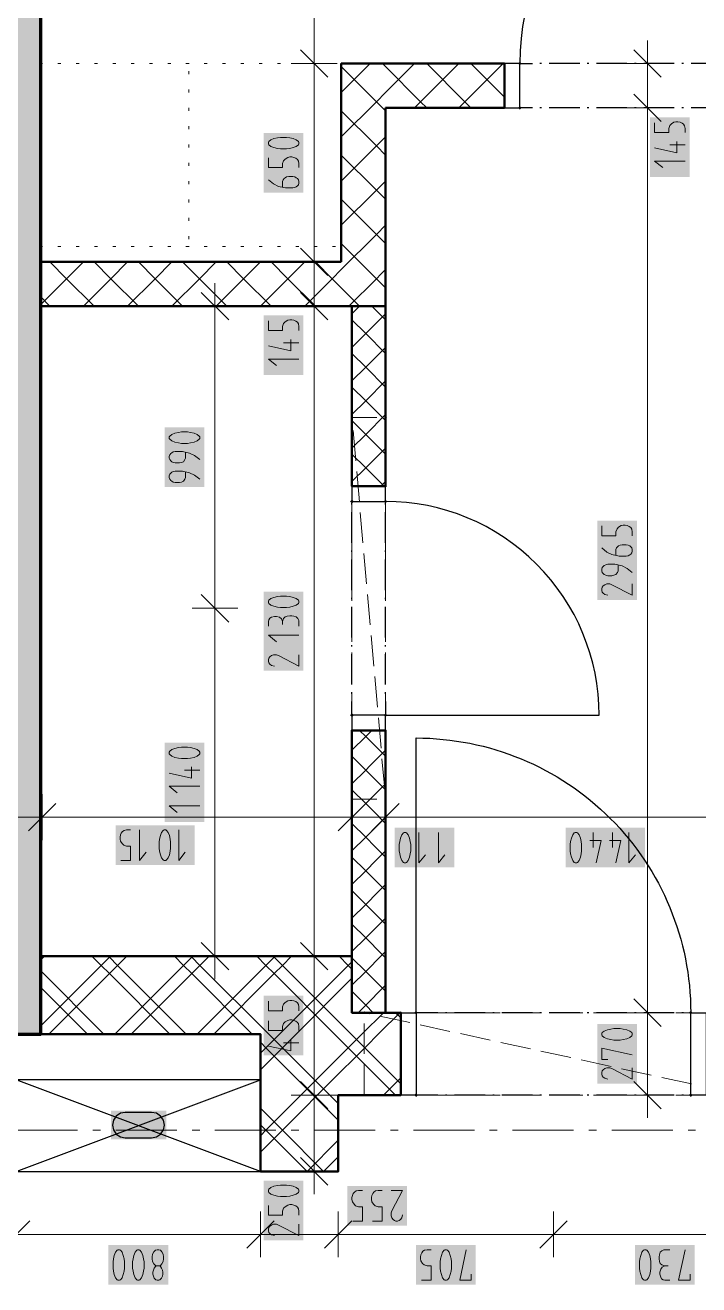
# Model space of a CAD drawing. Header units: millimetres. Extents: x 0 to 594, y 0 to 420.
# Drawn here: x 286.79 to 309.42, y 229.89 to 272.19 of the extents above; entities that cross this region are included whole.
import ezdxf

# ---------------------------------------------------------------- set-up
doc = ezdxf.new("R2010")
doc.units = ezdxf.units.MM
doc.header["$LTSCALE"] = 8
for name, color, linetype in [('PDF_Dvere', 7, 'Continuous'), ('PDF_Koty delkove', 7, 'Continuous'), ('PDF_Nabytek', 7, 'Continuous'), ('PDF_Osy hlavni', 7, 'Continuous'), ('PDF_Preklady', 7, 'Continuous'), ('PDF_Pricky zdene', 7, 'Continuous'), ('PDF_Rozvadece', 7, 'Continuous'), ('PDF_Steny akusticke', 7, 'Continuous'), ('PDF_Steny obvodove nosne', 7, 'Continuous')]:
    doc.layers.add(name, color=color, linetype=linetype)

msp = doc.modelspace()

# ---------------------------------------------------------------- linework, layer by layer
at = {"layer": 'PDF_Dvere', "lineweight": 25}
for points in [[(310.745, 270.907), (311.605, 270.907), (311.605, 279.107, 0.414213), (303.405, 270.907), (303.826, 270.907)], [(298.895, 249.482), (298.895, 249.023), (306.07, 249.023, 0.414214), (298.895, 256.198)], [(300.649, 239.03), (299.92, 239.03), (299.92, 248.255, -0.414214), (309.145, 239.03)]]:
    msp.add_lwpolyline(points, format="xyb", dxfattribs=at)
for points in [[(302.893, 269.421), (303.405, 269.421), (303.405, 270.907), (302.893, 270.907)], [(297.768, 256.711), (297.768, 256.198), (298.895, 256.198), (298.895, 256.711)], [(297.768, 249.023), (297.768, 248.511), (298.895, 248.511), (298.895, 249.023)], [(299.92, 236.262), (299.408, 236.262), (299.408, 239.03), (299.92, 239.03)], [(309.658, 236.262), (309.145, 236.262), (309.145, 239.03), (309.658, 239.03)]]:
    msp.add_lwpolyline(points, close=True, dxfattribs=at)
for points in [[(304.134, 270.907), (304.082, 270.907)], [(305.415, 270.907), (304.39, 270.907)], [(305.722, 270.907), (305.671, 270.907)], [(307.004, 270.907), (305.979, 270.907)], [(307.311, 270.907), (307.26, 270.907)], [(308.592, 270.907), (307.567, 270.907)], [(308.9, 270.907), (308.849, 270.907)], [(310.181, 270.907), (309.156, 270.907)], [(303.826, 269.421), (303.405, 269.421)], [(304.134, 269.421), (304.082, 269.421)], [(305.415, 269.421), (304.39, 269.421)], [(305.722, 269.421), (305.671, 269.421)], [(307.004, 269.421), (305.979, 269.421)], [(307.311, 269.421), (307.26, 269.421)], [(308.592, 269.421), (307.567, 269.421)], [(308.9, 269.421), (308.849, 269.421)], [(310.181, 269.421), (309.156, 269.421)], [(297.768, 256.093), (297.768, 256.145)], [(298.895, 256.093), (298.895, 256.145)], [(297.768, 254.812), (297.768, 255.837)], [(298.895, 254.812), (298.895, 255.837)], [(297.768, 254.505), (297.768, 254.556)], [(298.895, 254.505), (298.895, 254.556)], [(297.768, 253.223), (297.768, 254.248)], [(298.895, 253.223), (298.895, 254.248)], [(297.768, 252.916), (297.768, 252.967)], [(297.768, 251.635), (297.768, 252.66)], [(298.895, 252.916), (298.895, 252.967)], [(298.895, 251.635), (298.895, 252.66)], [(297.768, 251.327), (297.768, 251.378)], [(298.895, 251.327), (298.895, 251.378)], [(297.768, 250.046), (297.768, 251.071)], [(298.895, 250.046), (298.895, 251.071)], [(297.768, 249.738), (297.768, 249.79)], [(298.895, 249.738), (298.895, 249.79)], [(297.768, 249.023), (297.768, 249.482)], [(300.956, 239.03), (300.905, 239.03)], [(302.237, 239.03), (301.212, 239.03)], [(302.545, 239.03), (302.494, 239.03)], [(303.826, 239.03), (302.801, 239.03)], [(304.134, 239.03), (304.082, 239.03)], [(305.415, 239.03), (304.39, 239.03)], [(305.722, 239.03), (305.671, 239.03)], [(307.004, 239.03), (305.979, 239.03)], [(307.311, 239.03), (307.26, 239.03)], [(308.592, 239.03), (307.567, 239.03)], [(308.9, 239.03), (308.849, 239.03)], [(300.649, 236.262), (299.92, 236.262)], [(300.956, 236.262), (300.905, 236.262)], [(302.237, 236.262), (301.212, 236.262)], [(302.545, 236.262), (302.494, 236.262)], [(303.826, 236.262), (302.801, 236.262)], [(304.134, 236.262), (304.082, 236.262)], [(305.415, 236.262), (304.39, 236.262)], [(305.722, 236.262), (305.671, 236.262)], [(307.004, 236.262), (305.979, 236.262)], [(307.311, 236.262), (307.26, 236.262)], [(308.592, 236.262), (307.567, 236.262)], [(308.9, 236.262), (308.849, 236.262)]]:
    msp.add_lwpolyline(points, dxfattribs=at)
at = {"layer": 'PDF_Dvere', "lineweight": 25, "transparency": 33554559}
for points in [[(303.469, 270.907), (303.405, 270.843), (303.405, 270.971), (303.341, 270.907)], [(303.469, 269.421), (303.405, 269.357), (303.405, 269.485), (303.341, 269.421)], [(297.768, 256.134), (297.704, 256.198), (297.832, 256.198), (297.768, 256.262)], [(298.895, 256.134), (298.831, 256.198), (298.959, 256.198), (298.895, 256.262)], [(297.768, 248.959), (297.704, 249.023), (297.832, 249.023), (297.768, 249.087)], [(298.895, 248.959), (298.831, 249.023), (298.959, 249.023), (298.895, 249.087)], [(299.984, 239.03), (299.92, 238.966), (299.92, 239.094), (299.856, 239.03)], [(309.209, 239.03), (309.145, 238.966), (309.145, 239.094), (309.081, 239.03)], [(299.984, 236.262), (299.92, 236.198), (299.92, 236.326), (299.856, 236.262)], [(309.209, 236.262), (309.145, 236.198), (309.145, 236.326), (309.081, 236.262)]]:
    msp.add_solid(points, dxfattribs=at)
at = {"layer": 'PDF_Koty delkove', "lineweight": 18}
for points in [[(296.497, 233.7), (296.497, 236.262), (296.497, 240.926), (296.497, 262.758), (296.497, 264.244), (296.497, 270.907), (296.497, 320.055)], [(307.695, 270.907), (307.695, 271.676)], [(296.959, 270.446), (296.036, 271.368)], [(308.156, 270.446), (307.234, 271.368)], [(297.266, 270.907), (296.497, 270.907), (295.729, 270.907)], [(308.464, 270.907), (307.695, 270.907), (306.926, 270.907)], [(307.695, 236.262), (307.695, 239.03), (307.695, 244.203), (307.695, 269.421), (307.695, 270.907)], [(308.156, 268.959), (307.234, 269.882)], [(308.464, 269.421), (307.695, 269.421), (306.926, 269.421)], [(307.932, 268.92), (307.932, 268.592), (308.409, 268.592), (308.409, 268.729), (308.444, 268.824), (308.495, 268.879), (308.58, 268.933), (308.648, 268.947), (308.717, 268.947), (308.785, 268.933), (308.853, 268.906), (308.904, 268.865), (308.939, 268.811), (308.956, 268.729), (308.956, 268.592)], [(308.683, 268.29), (308.683, 267.907), (307.932, 268.072)], [(308.956, 268.181), (308.444, 268.181)], [(294.96, 267.74), (294.96, 267.412), (295.438, 267.412), (295.438, 267.549), (295.472, 267.644), (295.524, 267.699), (295.609, 267.754), (295.676, 267.768), (295.745, 267.768), (295.814, 267.754), (295.881, 267.727), (295.933, 267.685), (295.967, 267.631), (295.985, 267.549), (295.985, 267.412)], [(308.956, 267.633), (307.932, 267.633), (308.204, 267.415)], [(295.438, 266.755), (295.438, 266.946), (295.455, 267.001), (295.489, 267.042), (295.524, 267.069), (295.574, 267.097), (295.643, 267.111), (295.779, 267.111), (295.848, 267.097), (295.899, 267.069), (295.933, 267.042), (295.967, 267.001), (295.985, 266.946), (295.985, 266.892), (295.967, 266.837), (295.933, 266.796), (295.899, 266.769), (295.848, 266.741), (295.779, 266.727), (295.54, 266.727), (295.301, 266.782), (295.13, 266.864), (294.96, 267.001)], [(296.959, 263.783), (296.036, 264.706)], [(297.266, 264.244), (296.497, 264.244), (295.729, 264.244)], [(293.628, 262.297), (292.706, 263.219)], [(293.167, 262.758), (293.167, 263.527)], [(296.959, 262.297), (296.036, 263.219)], [(293.936, 262.758), (293.167, 262.758), (292.398, 262.758)], [(293.167, 240.926), (293.167, 252.611), (293.167, 262.758)], [(297.266, 262.758), (296.497, 262.758), (295.729, 262.758)], [(294.96, 262.27), (294.96, 261.942), (295.438, 261.942), (295.438, 262.079), (295.472, 262.174), (295.524, 262.229), (295.609, 262.283), (295.676, 262.297), (295.745, 262.297), (295.814, 262.283), (295.881, 262.256), (295.933, 262.215), (295.967, 262.161), (295.985, 262.079), (295.985, 261.942)], [(295.711, 261.64), (295.711, 261.257), (294.96, 261.422)], [(295.985, 261.531), (295.472, 261.531)], [(295.985, 260.983), (294.96, 260.983), (295.233, 260.765)], [(292.243, 258.533), (292.038, 258.533), (291.937, 258.52), (291.817, 258.492), (291.715, 258.451), (291.646, 258.397), (291.63, 258.369), (291.63, 258.315), (291.646, 258.287), (291.715, 258.233), (291.817, 258.192), (291.937, 258.164), (292.038, 258.15), (292.243, 258.15), (292.346, 258.164), (292.466, 258.192), (292.568, 258.233)], [(292.568, 258.233), (292.637, 258.287), (292.654, 258.315), (292.654, 258.369), (292.637, 258.397), (292.568, 258.451), (292.466, 258.492), (292.346, 258.52), (292.243, 258.533)], [(292.654, 257.603), (292.483, 257.74), (292.312, 257.822), (292.073, 257.876), (291.833, 257.876), (291.766, 257.862), (291.715, 257.835), (291.681, 257.808), (291.646, 257.767), (291.63, 257.712), (291.63, 257.658), (291.646, 257.603), (291.681, 257.562), (291.715, 257.535), (291.766, 257.507), (291.833, 257.493), (291.971, 257.493), (292.038, 257.507), (292.107, 257.535), (292.158, 257.603), (292.176, 257.658), (292.176, 257.849)], [(292.654, 256.946), (292.483, 257.083), (292.312, 257.165), (292.073, 257.219), (291.833, 257.219), (291.766, 257.205), (291.715, 257.178), (291.681, 257.151), (291.646, 257.11)], [(291.646, 257.11), (291.63, 257.055), (291.63, 257.001), (291.646, 256.946), (291.681, 256.905), (291.715, 256.878), (291.766, 256.85), (291.833, 256.836), (291.971, 256.836), (292.038, 256.85), (292.107, 256.878), (292.158, 256.946), (292.176, 257.001), (292.176, 257.192)], [(306.158, 255.376), (306.158, 255.047), (306.635, 255.047), (306.635, 255.184), (306.67, 255.279), (306.721, 255.334), (306.806, 255.389), (306.874, 255.403), (306.943, 255.403), (307.011, 255.389), (307.079, 255.362), (307.13, 255.321), (307.165, 255.266), (307.183, 255.184), (307.183, 255.047)], [(306.635, 254.39), (306.635, 254.581), (306.653, 254.636), (306.686, 254.677), (306.721, 254.705), (306.771, 254.732), (306.84, 254.746), (306.976, 254.746), (307.045, 254.732), (307.096, 254.705), (307.13, 254.677), (307.165, 254.636), (307.183, 254.581)], [(307.183, 254.581), (307.183, 254.527), (307.165, 254.472), (307.13, 254.431), (307.096, 254.404), (307.045, 254.376), (306.976, 254.362), (306.738, 254.362), (306.499, 254.417), (306.328, 254.499), (306.158, 254.636)], [(307.183, 253.815), (307.011, 253.952), (306.84, 254.034), (306.601, 254.089), (306.361, 254.089), (306.294, 254.075), (306.243, 254.048), (306.209, 254.02), (306.174, 253.979), (306.158, 253.924), (306.158, 253.87), (306.174, 253.815), (306.209, 253.774), (306.243, 253.747), (306.294, 253.719), (306.361, 253.705), (306.499, 253.705), (306.566, 253.719), (306.635, 253.747), (306.686, 253.815), (306.704, 253.87), (306.704, 254.061)], [(307.183, 253.432), (307.183, 253.048), (306.499, 253.404), (306.43, 253.432), (306.328, 253.432), (306.26, 253.404), (306.209, 253.363), (306.174, 253.322), (306.158, 253.267), (306.158, 253.213), (306.174, 253.158), (306.209, 253.117), (306.26, 253.076), (306.361, 253.048)], [(293.628, 252.15), (292.706, 253.072)], [(295.574, 253.02), (295.369, 253.02), (295.267, 253.006), (295.147, 252.978), (295.045, 252.937), (294.976, 252.883), (294.96, 252.855), (294.96, 252.801), (294.976, 252.773), (295.045, 252.719), (295.147, 252.678)], [(295.147, 252.678), (295.267, 252.65), (295.369, 252.636), (295.574, 252.636), (295.676, 252.65), (295.796, 252.678), (295.899, 252.719), (295.967, 252.773), (295.985, 252.801), (295.985, 252.855), (295.967, 252.883), (295.899, 252.937), (295.796, 252.978), (295.676, 253.006), (295.574, 253.02)], [(293.936, 252.611), (293.167, 252.611), (292.398, 252.611)], [(294.96, 252.007), (294.96, 252.171), (294.976, 252.226), (295.011, 252.28), (295.062, 252.308), (295.164, 252.335), (295.233, 252.335), (295.335, 252.308), (295.404, 252.253), (295.438, 252.171), (295.438, 252.062)], [(295.985, 252.007), (295.985, 252.198), (295.95, 252.266), (295.899, 252.321), (295.814, 252.349), (295.745, 252.363), (295.676, 252.363), (295.591, 252.349), (295.524, 252.321), (295.472, 252.266), (295.438, 252.171)], [(295.985, 251.705), (294.96, 251.705), (295.233, 251.487)], [(295.985, 251.048), (295.985, 250.665), (295.301, 251.021), (295.233, 251.048), (295.13, 251.048), (295.062, 251.021), (295.011, 250.98), (294.976, 250.939), (294.96, 250.884), (294.96, 250.83), (294.976, 250.775), (295.011, 250.734), (295.062, 250.693), (295.164, 250.665)], [(292.381, 247.289), (292.381, 246.905), (291.63, 247.07)], [(292.654, 247.18), (292.142, 247.18)], [(287.364, 246.366), (287.364, 245.598), (287.364, 244.829)], [(292.654, 246.632), (291.63, 246.632), (291.902, 246.413)], [(297.768, 246.366), (297.768, 245.598), (297.768, 244.829)], [(298.895, 246.366), (298.895, 245.598), (298.895, 244.829)], [(287.825, 246.059), (286.903, 245.136)], [(292.654, 245.975), (291.63, 245.975), (291.902, 245.756)], [(298.229, 246.059), (297.307, 245.136)], [(299.357, 246.059), (298.434, 245.136)], [(313.655, 245.598), (306.79, 245.598), (302.623, 245.598), (298.895, 245.598), (297.768, 245.598), (287.364, 245.598), (285.212, 245.598), (274.808, 245.598), (273.681, 245.598), (258.921, 245.598)], [(290.006, 244.143), (290.335, 244.143), (290.335, 244.621), (290.198, 244.621), (290.103, 244.655), (290.047, 244.707), (289.993, 244.792), (289.979, 244.859), (289.979, 244.928), (289.993, 244.997), (290.02, 245.064), (290.061, 245.116), (290.116, 245.15), (290.198, 245.168), (290.335, 245.168)], [(290.636, 245.168), (290.636, 244.143), (290.855, 244.416)], [(291.677, 244.552), (291.677, 244.757), (291.663, 244.859), (291.635, 244.979), (291.594, 245.082), (291.54, 245.15), (291.512, 245.168), (291.458, 245.168), (291.43, 245.15), (291.376, 245.082), (291.334, 244.979), (291.307, 244.859), (291.293, 244.757)], [(291.95, 245.168), (291.95, 244.143), (292.169, 244.416)], [(300.013, 245.085), (300.013, 244.06), (300.232, 244.333)], [(300.67, 245.085), (300.67, 244.06), (300.889, 244.333)], [(305.398, 244.999), (305.344, 245.068), (305.316, 245.085), (305.262, 245.085), (305.234, 245.068), (305.18, 244.999), (305.139, 244.896), (305.112, 244.776), (305.098, 244.674)], [(305.098, 244.674), (305.098, 244.469), (305.112, 244.368), (305.139, 244.248), (305.18, 244.145), (305.234, 244.076), (305.262, 244.06), (305.316, 244.06), (305.344, 244.076), (305.398, 244.145), (305.439, 244.248), (305.467, 244.368), (305.481, 244.469), (305.481, 244.674), (305.467, 244.776), (305.439, 244.896), (305.398, 244.999)], [(305.864, 245.085), (305.864, 244.573)], [(306.521, 245.085), (306.521, 244.573)], [(307.069, 245.085), (307.069, 244.06), (307.287, 244.333)], [(291.293, 244.757), (291.293, 244.552), (291.307, 244.45), (291.334, 244.331), (291.376, 244.228), (291.43, 244.159), (291.458, 244.143), (291.512, 244.143), (291.54, 244.159), (291.594, 244.228), (291.635, 244.331), (291.663, 244.45), (291.677, 244.552)], [(305.755, 244.811), (306.138, 244.811), (305.973, 244.06)], [(306.412, 244.811), (306.795, 244.811), (306.63, 244.06)], [(293.628, 240.465), (292.706, 241.387)], [(296.959, 240.465), (296.036, 241.387)], [(293.936, 240.926), (293.167, 240.926), (292.398, 240.926)], [(293.167, 240.926), (293.167, 240.157)], [(297.266, 240.926), (296.497, 240.926), (295.729, 240.926)], [(294.96, 239.416), (294.96, 239.087), (295.438, 239.087), (295.438, 239.225), (295.472, 239.32), (295.524, 239.375), (295.609, 239.429), (295.676, 239.443), (295.745, 239.443), (295.814, 239.429)], [(308.156, 238.568), (307.234, 239.491)], [(295.814, 239.429), (295.881, 239.402), (295.933, 239.361), (295.967, 239.307), (295.985, 239.225), (295.985, 239.087)], [(308.464, 239.03), (307.695, 239.03), (306.926, 239.03)], [(294.96, 238.759), (294.96, 238.43), (295.438, 238.43), (295.438, 238.568), (295.472, 238.663), (295.524, 238.718), (295.609, 238.772), (295.676, 238.786), (295.745, 238.786), (295.814, 238.772), (295.881, 238.745), (295.933, 238.704), (295.967, 238.65), (295.985, 238.568), (295.985, 238.43)], [(306.771, 238.495), (306.566, 238.495), (306.465, 238.481), (306.345, 238.454), (306.243, 238.413), (306.174, 238.359), (306.158, 238.331), (306.158, 238.276), (306.174, 238.249), (306.243, 238.194), (306.345, 238.153), (306.465, 238.125), (306.566, 238.111), (306.771, 238.111), (306.874, 238.125), (306.994, 238.153), (307.096, 238.194), (307.165, 238.249), (307.183, 238.276), (307.183, 238.331), (307.165, 238.359)], [(307.165, 238.359), (307.096, 238.413), (306.994, 238.454), (306.874, 238.481), (306.771, 238.495)], [(295.711, 238.129), (295.711, 237.745), (294.96, 237.91)], [(295.985, 238.02), (295.472, 238.02)], [(306.361, 237.454), (306.158, 237.454), (306.158, 237.838), (307.183, 237.619)], [(307.183, 237.181), (307.183, 236.797), (306.499, 237.154), (306.43, 237.181), (306.328, 237.181), (306.26, 237.154), (306.209, 237.113), (306.174, 237.072), (306.158, 237.017), (306.158, 236.962), (306.174, 236.907), (306.209, 236.866), (306.26, 236.825), (306.361, 236.797)], [(296.959, 235.801), (296.036, 236.723)], [(308.156, 235.801), (307.234, 236.723)], [(297.266, 236.262), (296.497, 236.262), (295.729, 236.262)], [(308.464, 236.262), (307.695, 236.262), (306.926, 236.262)], [(307.695, 236.262), (307.695, 235.493)], [(296.959, 233.239), (296.036, 234.161)], [(297.266, 233.7), (296.497, 233.7), (295.729, 233.7)], [(296.497, 233.7), (296.497, 232.931)], [(297.795, 232.033), (298.123, 232.033), (298.123, 232.511), (297.986, 232.511), (297.891, 232.546), (297.836, 232.597), (297.782, 232.682), (297.768, 232.75), (297.768, 232.819), (297.782, 232.887), (297.809, 232.955), (297.85, 233.006), (297.904, 233.041), (297.986, 233.058), (298.123, 233.058)], [(298.452, 232.033), (298.78, 232.033), (298.78, 232.511), (298.643, 232.511), (298.548, 232.546), (298.493, 232.597), (298.439, 232.682), (298.425, 232.75), (298.425, 232.819), (298.439, 232.887), (298.466, 232.955), (298.507, 233.006), (298.561, 233.041), (298.643, 233.058), (298.78, 233.058)], [(299.082, 233.058), (299.465, 233.058), (299.109, 232.375), (299.082, 232.306), (299.082, 232.204), (299.109, 232.136), (299.15, 232.085), (299.191, 232.05)], [(294.693, 232.35), (294.693, 231.581), (294.693, 230.813)], [(294.96, 232.555), (294.96, 232.226), (295.438, 232.226), (295.438, 232.363), (295.472, 232.459), (295.524, 232.514), (295.609, 232.568), (295.676, 232.582), (295.745, 232.582), (295.814, 232.568), (295.881, 232.541), (295.933, 232.5), (295.967, 232.445), (295.985, 232.363), (295.985, 232.226)], [(297.307, 232.35), (297.307, 231.581), (297.307, 230.813)], [(304.533, 232.35), (304.533, 231.581), (304.533, 230.813)], [(286.954, 232.043), (286.032, 231.12)], [(295.154, 232.043), (294.232, 231.12)], [(295.985, 231.925), (295.985, 231.541), (295.301, 231.898), (295.233, 231.925), (295.13, 231.925), (295.062, 231.898), (295.011, 231.857), (294.976, 231.815), (294.96, 231.76), (294.96, 231.706), (294.976, 231.651), (295.011, 231.61), (295.062, 231.569), (295.164, 231.541)], [(297.768, 232.043), (296.845, 231.12)], [(299.191, 232.05), (299.246, 232.033), (299.3, 232.033), (299.355, 232.05), (299.396, 232.085), (299.437, 232.136), (299.465, 232.237)], [(304.994, 232.043), (304.072, 231.12)], [(416.513, 231.581), (405.084, 231.581), (397.192, 231.581), (389.71, 231.581), (312.015, 231.581), (304.533, 231.581), (297.307, 231.581), (294.693, 231.581), (286.493, 231.581), (285.314, 231.581), (277.114, 231.581), (274.501, 231.581), (268.043, 231.581), (211.361, 231.581)], [(289.785, 230.231), (289.826, 230.129), (289.88, 230.06), (289.908, 230.044), (289.962, 230.044), (289.99, 230.06), (290.045, 230.129), (290.086, 230.231), (290.114, 230.351), (290.128, 230.453), (290.128, 230.658), (290.114, 230.76), (290.086, 230.88), (290.045, 230.983), (289.99, 231.051), (289.962, 231.069), (289.908, 231.069), (289.88, 231.051), (289.826, 230.983), (289.785, 230.88), (289.758, 230.76), (289.744, 230.658)], [(291.058, 230.829), (291.058, 230.76), (291.072, 230.675), (291.112, 230.59), (291.167, 230.539), (291.194, 230.522), (291.304, 230.522), (291.332, 230.539), (291.387, 230.59), (291.428, 230.675), (291.442, 230.76), (291.442, 230.829), (291.428, 230.914), (291.387, 231), (291.332, 231.051), (291.277, 231.069), (291.222, 231.069)], [(291.222, 231.069), (291.167, 231.051), (291.112, 231), (291.072, 230.914), (291.058, 230.829)], [(300.098, 230.044), (300.426, 230.044), (300.426, 230.522), (300.289, 230.522), (300.194, 230.556), (300.139, 230.608), (300.085, 230.693), (300.071, 230.76), (300.071, 230.829), (300.085, 230.898), (300.112, 230.965), (300.153, 231.017), (300.207, 231.051), (300.289, 231.069), (300.426, 231.069)], [(301.768, 230.248), (301.768, 230.044), (301.385, 230.044), (301.603, 231.069)], [(307.425, 230.658), (307.425, 230.453), (307.439, 230.351), (307.466, 230.231), (307.507, 230.129), (307.561, 230.06), (307.589, 230.044), (307.644, 230.044), (307.671, 230.06), (307.726, 230.129), (307.767, 230.231), (307.795, 230.351), (307.809, 230.453), (307.809, 230.658), (307.795, 230.76), (307.767, 230.88), (307.726, 230.983), (307.671, 231.051), (307.644, 231.069), (307.589, 231.069), (307.561, 231.051), (307.507, 230.983), (307.466, 230.88)], [(308.438, 231.069), (308.246, 231.069), (308.178, 231.034), (308.123, 230.983), (308.096, 230.898), (308.082, 230.829), (308.082, 230.76), (308.096, 230.675), (308.123, 230.608), (308.178, 230.556), (308.273, 230.522)], [(309.123, 230.248), (309.123, 230.044), (308.739, 230.044), (308.958, 231.069)], [(289.744, 230.658), (289.744, 230.453), (289.758, 230.351), (289.785, 230.231)], [(307.466, 230.88), (307.439, 230.76), (307.425, 230.658)], [(291.304, 230.522), (291.332, 230.504), (291.373, 230.453), (291.4, 230.385), (291.414, 230.317), (291.414, 230.248), (291.4, 230.18), (291.373, 230.112), (291.318, 230.06), (291.277, 230.044), (291.222, 230.044), (291.181, 230.06), (291.126, 230.112), (291.099, 230.18), (291.085, 230.248), (291.085, 230.317), (291.099, 230.385), (291.126, 230.453), (291.167, 230.504), (291.194, 230.522)], [(308.438, 230.044), (308.273, 230.044), (308.218, 230.06), (308.164, 230.095), (308.136, 230.146), (308.109, 230.248), (308.109, 230.317), (308.136, 230.419), (308.191, 230.488), (308.273, 230.522), (308.383, 230.522)]]:
    msp.add_lwpolyline(points, dxfattribs=at)
for points in [[(295.574, 268.425), (295.369, 268.425), (295.267, 268.411), (295.147, 268.384), (295.045, 268.343), (294.976, 268.288), (294.96, 268.26), (294.96, 268.206), (294.976, 268.178), (295.045, 268.124), (295.147, 268.083), (295.267, 268.055), (295.369, 268.041), (295.574, 268.041), (295.676, 268.055), (295.796, 268.083), (295.899, 268.124), (295.967, 268.178), (295.985, 268.206), (295.985, 268.26), (295.967, 268.288), (295.899, 268.343), (295.796, 268.384), (295.676, 268.411)], [(292.243, 247.946), (292.038, 247.946), (291.937, 247.932), (291.817, 247.905), (291.715, 247.864), (291.646, 247.81), (291.63, 247.782), (291.63, 247.727), (291.646, 247.699), (291.715, 247.645), (291.817, 247.604), (291.937, 247.576), (292.038, 247.562), (292.243, 247.562), (292.346, 247.576), (292.466, 247.604), (292.568, 247.645), (292.637, 247.699), (292.654, 247.727), (292.654, 247.782), (292.637, 247.81), (292.568, 247.864), (292.466, 247.905), (292.346, 247.932)], [(299.356, 244.674), (299.356, 244.469), (299.37, 244.368), (299.397, 244.248), (299.438, 244.145), (299.493, 244.076), (299.521, 244.06), (299.575, 244.06), (299.603, 244.076), (299.657, 244.145), (299.698, 244.248), (299.726, 244.368), (299.74, 244.469), (299.74, 244.674), (299.726, 244.776), (299.698, 244.896), (299.657, 244.999), (299.603, 245.068), (299.575, 245.085), (299.521, 245.085), (299.493, 245.068), (299.438, 244.999), (299.397, 244.896), (299.37, 244.776)], [(295.574, 233.239), (295.369, 233.239), (295.267, 233.225), (295.147, 233.198), (295.045, 233.157), (294.976, 233.102), (294.96, 233.075), (294.96, 233.02), (294.976, 232.992), (295.045, 232.938), (295.147, 232.897), (295.267, 232.869), (295.369, 232.855), (295.574, 232.855), (295.676, 232.869), (295.796, 232.897), (295.899, 232.938), (295.967, 232.992), (295.985, 233.02), (295.985, 233.075), (295.967, 233.102), (295.899, 233.157), (295.796, 233.198), (295.676, 233.225)], [(290.401, 230.658), (290.401, 230.453), (290.415, 230.351), (290.442, 230.231), (290.483, 230.129), (290.537, 230.06), (290.565, 230.044), (290.619, 230.044), (290.647, 230.06), (290.702, 230.129), (290.743, 230.231), (290.771, 230.351), (290.785, 230.453), (290.785, 230.658), (290.771, 230.76), (290.743, 230.88), (290.702, 230.983), (290.647, 231.051), (290.619, 231.069), (290.565, 231.069), (290.537, 231.051), (290.483, 230.983), (290.442, 230.88), (290.415, 230.76)], [(300.728, 230.658), (300.728, 230.453), (300.742, 230.351), (300.769, 230.231), (300.81, 230.129), (300.864, 230.06), (300.892, 230.044), (300.946, 230.044), (300.974, 230.06), (301.028, 230.129), (301.069, 230.231), (301.097, 230.351), (301.111, 230.453), (301.111, 230.658), (301.097, 230.76), (301.069, 230.88), (301.028, 230.983), (300.974, 231.051), (300.946, 231.069), (300.892, 231.069), (300.864, 231.051), (300.81, 230.983), (300.769, 230.88), (300.742, 230.76)]]:
    msp.add_lwpolyline(points, close=True, dxfattribs=at)
at = {"layer": 'PDF_Koty delkove', "color": 7, "lineweight": 18, "true_color": 0xffffff, "transparency": 33554559}
for points in [[(309.11, 267.096), (309.11, 269.101), (307.778, 267.096), (307.778, 269.101)], [(296.139, 266.573), (296.139, 268.578), (294.806, 266.573), (294.806, 268.578)], [(296.139, 260.446), (296.139, 262.451), (294.806, 260.446), (294.806, 262.451)], [(292.808, 256.682), (292.808, 258.687), (291.476, 256.682), (291.476, 258.687)], [(307.336, 252.894), (307.336, 255.556), (306.004, 252.894), (306.004, 255.556)], [(296.139, 250.511), (296.139, 253.173), (294.806, 250.511), (294.806, 253.173)], [(292.808, 245.437), (292.808, 248.099), (291.476, 245.437), (291.476, 248.099)], [(292.488, 245.322), (289.826, 245.322), (292.488, 243.989), (289.826, 243.989)], [(301.208, 245.239), (299.203, 245.239), (301.208, 243.906), (299.203, 243.906)], [(307.606, 245.239), (304.944, 245.239), (307.606, 243.906), (304.944, 243.906)], [(296.139, 237.592), (296.139, 239.597), (294.806, 237.592), (294.806, 239.597)], [(307.336, 236.644), (307.336, 238.648), (306.004, 236.644), (306.004, 238.648)], [(296.139, 231.387), (296.139, 233.392), (294.806, 231.387), (294.806, 233.392)], [(299.619, 233.212), (297.614, 233.212), (299.619, 231.88), (297.614, 231.88)], [(291.595, 231.223), (289.59, 231.223), (291.595, 229.89), (289.59, 229.89)], [(301.922, 231.223), (299.917, 231.223), (301.922, 229.89), (299.917, 229.89)], [(309.276, 231.223), (307.272, 231.223), (309.276, 229.89), (307.272, 229.89)]]:
    msp.add_solid(points, dxfattribs=at)
at = {"layer": 'PDF_Nabytek', "lineweight": 13}
for points in [[(287.375, 270.907), (287.364, 270.907)], [(287.364, 270.907), (287.364, 270.907)], [(287.99, 270.907), (287.888, 270.907)], [(288.605, 270.907), (288.503, 270.907)], [(289.22, 270.907), (289.118, 270.907)], [(289.835, 270.907), (289.733, 270.907)], [(290.45, 270.907), (290.348, 270.907)], [(291.065, 270.907), (290.963, 270.907)], [(291.68, 270.907), (291.578, 270.907)], [(292.295, 270.907), (292.193, 270.907)], [(292.284, 270.907), (292.284, 270.907)], [(292.284, 270.907), (292.284, 270.907)], [(292.91, 270.907), (292.808, 270.907)], [(293.525, 270.907), (293.423, 270.907)], [(294.14, 270.907), (294.038, 270.907)], [(294.755, 270.907), (294.653, 270.907)], [(295.37, 270.907), (295.268, 270.907)], [(295.985, 270.907), (295.883, 270.907)], [(296.6, 270.907), (296.498, 270.907)], [(297.215, 270.907), (297.113, 270.907)], [(297.409, 270.907), (297.409, 270.907)], [(292.284, 270.648), (292.284, 270.546), (292.284, 270.648)], [(292.284, 269.931), (292.284, 270.033)], [(292.284, 269.931), (292.284, 270.033)], [(292.284, 269.316), (292.284, 269.418)], [(292.284, 269.316), (292.284, 269.418)], [(292.284, 268.701), (292.284, 268.803)], [(292.284, 268.701), (292.284, 268.803)], [(292.284, 268.086), (292.284, 268.188)], [(292.284, 268.086), (292.284, 268.188)], [(292.284, 267.471), (292.284, 267.573), (292.284, 267.471)], [(292.284, 266.856), (292.284, 266.958), (292.284, 266.856)], [(292.284, 266.241), (292.284, 266.343)], [(292.284, 266.241), (292.284, 266.343)], [(292.284, 265.626), (292.284, 265.728)], [(292.284, 265.626), (292.284, 265.728)], [(292.284, 265.011), (292.284, 265.113)], [(292.284, 265.011), (292.284, 265.113)], [(287.375, 264.757), (287.364, 264.757)], [(287.364, 264.757), (287.364, 264.757)], [(287.375, 264.757), (287.364, 264.757)], [(287.364, 264.757), (287.364, 264.757)], [(287.888, 264.757), (287.99, 264.757), (287.888, 264.757)], [(288.605, 264.757), (288.503, 264.757)], [(288.605, 264.757), (288.503, 264.757)], [(289.118, 264.757), (289.22, 264.757), (289.118, 264.757)], [(289.733, 264.757), (289.835, 264.757), (289.733, 264.757)], [(290.348, 264.757), (290.45, 264.757), (290.348, 264.757)], [(290.963, 264.757), (291.065, 264.757), (290.963, 264.757)], [(291.578, 264.757), (291.68, 264.757), (291.578, 264.757)], [(292.193, 264.757), (292.295, 264.757), (292.193, 264.757)], [(292.284, 264.757), (292.284, 264.757)], [(292.284, 264.757), (292.284, 264.757)], [(292.808, 264.757), (292.91, 264.757), (292.808, 264.757)], [(293.423, 264.757), (293.525, 264.757), (293.423, 264.757)], [(294.038, 264.757), (294.14, 264.757), (294.038, 264.757)], [(294.653, 264.757), (294.755, 264.757), (294.653, 264.757)], [(295.268, 264.757), (295.37, 264.757), (295.268, 264.757)], [(295.883, 264.757), (295.985, 264.757), (295.883, 264.757)], [(296.498, 264.757), (296.6, 264.757), (296.498, 264.757)], [(297.113, 264.757), (297.215, 264.757), (297.113, 264.757)], [(297.409, 264.757), (297.409, 264.757)], [(297.409, 264.757), (297.409, 264.757)]]:
    msp.add_lwpolyline(points, dxfattribs=at)
at = {"layer": 'PDF_Osy hlavni', "lineweight": 18}
for points in [[(288.554, 235.083), (286.504, 235.083)], [(289.323, 235.083), (289.066, 235.083)], [(291.885, 235.083), (289.835, 235.083)], [(292.654, 235.083), (292.398, 235.083)], [(295.216, 235.083), (293.166, 235.083)], [(295.985, 235.083), (295.729, 235.083)], [(298.548, 235.083), (296.498, 235.083)], [(299.316, 235.083), (299.06, 235.083)], [(301.879, 235.083), (299.829, 235.083)], [(302.647, 235.083), (302.391, 235.083)], [(305.21, 235.083), (303.16, 235.083)], [(305.979, 235.083), (305.722, 235.083)], [(308.541, 235.083), (306.491, 235.083)], [(309.31, 235.083), (309.054, 235.083)]]:
    msp.add_lwpolyline(points, dxfattribs=at)
at = {"layer": 'PDF_Preklady', "lineweight": 18}
for points in [[(297.774, 258.943), (297.768, 259.017)], [(298.599, 259.017), (297.768, 259.017)], [(297.768, 258.4), (297.768, 259.017)], [(298.895, 258.4), (298.895, 259.017)], [(297.896, 257.564), (297.806, 258.585)], [(297.768, 257.016), (297.768, 258.041)], [(298.895, 257.016), (298.895, 258.041)], [(298.017, 256.186), (297.927, 257.207)], [(297.768, 255.632), (297.768, 256.657)], [(298.895, 255.632), (298.895, 256.657)], [(298.138, 254.807), (298.048, 255.828)], [(297.768, 254.248), (297.768, 255.273)], [(298.895, 254.248), (298.895, 255.273)], [(298.26, 253.429), (298.17, 254.45)], [(297.768, 252.865), (297.768, 253.89)], [(298.895, 252.865), (298.895, 253.89)], [(298.381, 252.051), (298.291, 253.072)], [(297.768, 251.481), (297.768, 252.506)], [(298.895, 251.481), (298.895, 252.506)], [(298.502, 250.672), (298.412, 251.693)], [(297.768, 250.097), (297.768, 251.122)], [(298.895, 250.097), (298.895, 251.122)], [(298.624, 249.294), (298.534, 250.315)], [(297.768, 248.713), (297.768, 249.738)], [(298.895, 248.713), (298.895, 249.738)], [(298.745, 247.915), (298.655, 248.936)], [(297.768, 247.33), (297.768, 248.355)], [(298.895, 247.33), (298.895, 248.355)], [(298.866, 246.537), (298.776, 247.558)], [(297.768, 246.205), (297.768, 246.971)], [(298.895, 246.205), (298.895, 246.971)], [(298.599, 246.205), (297.768, 246.205)], [(298.356, 238.991), (298.178, 239.03)], [(298.599, 239.03), (298.178, 239.03)], [(298.178, 239.027), (298.178, 239.03)], [(299.983, 239.03), (299.408, 239.03), (298.958, 239.03)], [(301.366, 239.03), (300.341, 239.03)], [(302.75, 239.03), (301.725, 239.03)], [(304.134, 239.03), (303.109, 239.03)], [(305.517, 239.03), (304.492, 239.03)], [(306.901, 239.03), (305.876, 239.03)], [(308.285, 239.03), (307.26, 239.03)], [(309.669, 239.03), (309.658, 239.03), (308.644, 239.03)], [(298.178, 237.644), (298.178, 238.669)], [(299.708, 238.697), (298.706, 238.915)], [(301.06, 238.402), (300.058, 238.62)], [(302.412, 238.108), (301.41, 238.326)], [(303.764, 237.813), (302.762, 238.031)], [(305.116, 237.519), (304.114, 237.737)], [(306.468, 237.225), (305.467, 237.443)], [(298.178, 236.262), (298.178, 237.285)], [(307.82, 236.93), (306.819, 237.148)], [(309.172, 236.636), (308.171, 236.854)], [(298.599, 236.262), (298.178, 236.262)], [(299.983, 236.262), (299.408, 236.262), (298.958, 236.262)], [(301.366, 236.262), (300.341, 236.262)], [(302.75, 236.262), (301.725, 236.262)], [(304.134, 236.262), (303.109, 236.262)], [(305.517, 236.262), (304.492, 236.262)], [(306.901, 236.262), (305.876, 236.262)], [(308.285, 236.262), (307.26, 236.262)], [(309.669, 236.262), (309.658, 236.262), (308.644, 236.262)]]:
    msp.add_lwpolyline(points, dxfattribs=at)
at = {"layer": 'PDF_Preklady', "lineweight": 18, "transparency": 33554559}
for points in [[(297.772, 258.971), (297.722, 259.013), (297.814, 259.021), (297.764, 259.063)], [(297.814, 259.017), (297.768, 258.971), (297.768, 259.063), (297.722, 259.017)], [(297.768, 258.971), (297.722, 259.017), (297.814, 259.017), (297.768, 259.063)], [(298.895, 258.971), (298.849, 259.017), (298.941, 259.017), (298.895, 259.063)], [(298.941, 259.017), (298.895, 258.971), (298.895, 259.063), (298.849, 259.017)], [(297.768, 256.665), (297.722, 256.711), (297.814, 256.711), (297.768, 256.757)], [(297.768, 256.665), (297.722, 256.711), (297.814, 256.711), (297.768, 256.757)], [(298.895, 256.665), (298.849, 256.711), (298.941, 256.711), (298.895, 256.757)], [(298.895, 256.665), (298.849, 256.711), (298.941, 256.711), (298.895, 256.757)], [(297.768, 248.465), (297.722, 248.511), (297.814, 248.511), (297.768, 248.557)], [(297.768, 248.465), (297.722, 248.511), (297.814, 248.511), (297.768, 248.557)], [(298.895, 248.465), (298.849, 248.511), (298.941, 248.511), (298.895, 248.557)], [(298.895, 248.465), (298.849, 248.511), (298.941, 248.511), (298.895, 248.557)], [(297.768, 246.159), (297.722, 246.205), (297.814, 246.205), (297.768, 246.251)], [(297.814, 246.205), (297.768, 246.159), (297.768, 246.251), (297.722, 246.205)], [(298.899, 246.159), (298.849, 246.201), (298.941, 246.209), (298.891, 246.251)], [(298.941, 246.205), (298.895, 246.159), (298.895, 246.251), (298.849, 246.205)], [(298.895, 246.159), (298.849, 246.205), (298.941, 246.205), (298.895, 246.251)], [(298.224, 239.03), (298.178, 238.984), (298.178, 239.076), (298.132, 239.03)], [(298.178, 238.984), (298.132, 239.03), (298.224, 239.03), (298.178, 239.076)], [(298.223, 239.02), (298.168, 238.985), (298.188, 239.075), (298.133, 239.039)], [(298.941, 239.03), (298.895, 238.984), (298.895, 239.076), (298.849, 239.03)], [(298.941, 239.03), (298.895, 238.984), (298.895, 239.076), (298.849, 239.03)], [(299.454, 239.03), (299.408, 238.984), (299.408, 239.076), (299.362, 239.03)], [(299.454, 239.03), (299.408, 238.984), (299.408, 239.076), (299.362, 239.03)], [(298.178, 236.216), (298.132, 236.262), (298.224, 236.262), (298.178, 236.308)], [(298.224, 236.262), (298.178, 236.216), (298.178, 236.308), (298.132, 236.262)], [(299.454, 236.262), (299.408, 236.216), (299.408, 236.308), (299.362, 236.262)], [(299.454, 236.262), (299.408, 236.216), (299.408, 236.308), (299.362, 236.262)]]:
    msp.add_solid(points, dxfattribs=at)
at = {"layer": 'PDF_Pricky zdene', "lineweight": 9}
for points in [[(298.383, 270.907), (297.409, 269.933)], [(298.895, 269.318), (298.588, 269.626), (297.409, 270.804)], [(298.895, 270.804), (298.793, 270.907)], [(299.869, 270.907), (298.895, 269.933)], [(300.279, 269.421), (300.074, 269.626), (298.895, 270.804)], [(301.355, 270.907), (300.074, 269.626), (299.869, 269.421)], [(301.765, 269.421), (301.56, 269.626), (300.279, 270.907)], [(302.842, 270.907), (301.56, 269.626), (301.355, 269.421)], [(302.893, 269.779), (301.765, 270.907)], [(298.895, 269.933), (298.588, 269.626), (297.409, 268.447)], [(298.895, 267.832), (298.588, 268.139), (297.409, 269.318)], [(302.893, 269.472), (302.842, 269.421)], [(298.895, 268.447), (298.588, 268.139), (297.409, 266.961)], [(298.895, 266.346), (298.588, 266.653), (297.409, 267.832)], [(298.895, 266.961), (298.588, 266.653), (297.409, 265.474)], [(298.895, 264.859), (298.588, 265.167), (297.409, 266.346)], [(298.895, 265.474), (298.588, 265.167), (297.409, 263.988)], [(298.434, 263.834), (297.409, 264.859)], [(288.748, 264.244), (288.184, 263.681), (287.313, 262.81)], [(289.107, 262.758), (288.184, 263.681), (287.62, 264.244)], [(290.234, 264.244), (289.67, 263.681), (288.748, 262.758)], [(290.593, 262.758), (289.67, 263.681), (289.107, 264.244)], [(291.72, 264.244), (291.157, 263.681), (290.234, 262.758)], [(292.079, 262.758), (291.157, 263.681), (290.593, 264.244)], [(293.207, 264.244), (292.643, 263.681), (291.72, 262.758)], [(293.565, 262.758), (292.643, 263.681), (292.079, 264.244)], [(294.693, 264.244), (294.129, 263.681), (293.207, 262.758)], [(295.052, 262.758), (294.129, 263.681), (293.565, 264.244)], [(296.179, 264.244), (295.615, 263.681), (294.693, 262.758)], [(296.538, 262.758), (295.615, 263.681), (295.052, 264.244)], [(297.409, 263.988), (297.102, 263.681), (296.179, 262.758)], [(298.024, 262.758), (297.102, 263.681), (296.538, 264.244)], [(298.895, 263.988), (298.742, 263.834)], [(298.742, 263.834), (298.588, 263.681), (297.665, 262.758)], [(298.895, 263.373), (298.588, 263.681), (298.434, 263.834)], [(287.62, 262.758), (287.313, 263.066)], [(298.024, 262.758), (297.768, 262.502)], [(298.895, 262.297), (298.434, 262.758)], [(298.895, 262.502), (298.229, 261.836), (297.768, 261.374)], [(298.895, 261.169), (298.229, 261.836), (297.768, 262.297)], [(298.895, 261.374), (298.229, 260.708), (297.768, 260.247)], [(298.895, 260.042), (298.229, 260.708), (297.768, 261.169)], [(298.895, 260.247), (298.229, 259.581), (297.768, 259.12)], [(298.895, 258.915), (298.229, 259.581), (297.768, 260.042)], [(298.895, 259.12), (298.229, 258.453), (297.768, 257.992)], [(298.895, 257.787), (298.229, 258.453), (297.768, 258.915)], [(298.895, 257.992), (298.229, 257.326), (297.768, 256.865)], [(298.844, 256.711), (298.229, 257.326), (297.768, 257.787)], [(298.895, 256.865), (298.742, 256.711)], [(298.434, 248.511), (298.299, 248.376), (298.229, 248.306), (297.768, 247.845)], [(298.895, 247.64), (298.309, 248.226), (298.229, 248.306), (298.024, 248.511)], [(298.895, 247.845), (298.367, 247.316), (298.229, 247.178), (297.768, 246.717)], [(298.895, 246.512), (298.386, 247.022), (298.229, 247.178), (297.768, 247.64)], [(298.895, 246.717), (298.435, 246.256), (298.229, 246.051), (297.768, 245.59)], [(298.895, 245.385), (298.463, 245.817), (298.229, 246.051), (297.768, 246.512)], [(298.895, 244.257), (298.539, 244.613), (298.229, 244.923), (297.768, 245.385)], [(298.895, 245.59), (298.502, 245.196)], [(298.502, 245.196), (298.229, 244.923), (297.768, 244.462)], [(298.895, 243.13), (298.616, 243.409), (298.229, 243.796), (297.768, 244.257)], [(298.895, 244.462), (298.57, 244.136), (298.229, 243.796)], [(298.229, 243.796), (297.768, 243.335)], [(298.895, 243.335), (298.637, 243.077), (298.229, 242.668)], [(298.895, 242.002), (298.693, 242.205), (298.229, 242.668), (297.768, 243.13)], [(298.229, 242.668), (297.768, 242.207)], [(298.895, 240.875), (298.77, 241), (298.229, 241.541), (297.768, 242.002)], [(298.895, 242.207), (298.705, 242.017), (298.229, 241.541)], [(298.229, 241.541), (297.768, 241.08)], [(298.895, 239.747), (298.846, 239.796), (298.229, 240.413), (297.768, 240.875)], [(298.895, 241.08), (298.772, 240.957), (298.229, 240.413)], [(298.229, 240.413), (297.768, 239.952)], [(298.895, 239.952), (298.84, 239.897), (298.229, 239.286)], [(298.485, 239.03), (298.229, 239.286), (297.768, 239.747)], [(298.229, 239.286), (297.973, 239.03)]]:
    msp.add_lwpolyline(points, dxfattribs=at)
at = {"layer": 'PDF_Pricky zdene', "lineweight": 50}
for points in [[(298.895, 270.907), (297.409, 270.907), (297.409, 264.244)], [(298.895, 270.907), (302.893, 270.907), (302.893, 269.421), (298.895, 269.421)], [(298.895, 263.834), (298.895, 269.421)], [(297.409, 264.244), (287.364, 264.244), (287.313, 264.244), (287.313, 262.758), (287.364, 262.758), (297.768, 262.758), (298.895, 262.758), (298.895, 263.834)], [(298.895, 256.711), (298.895, 259.017), (298.895, 262.758), (297.768, 262.758), (297.768, 259.017), (297.768, 256.711)], [(298.895, 256.711), (297.768, 256.711)], [(297.768, 248.511), (298.895, 248.511)], [(297.768, 248.511), (297.768, 246.205), (297.768, 240.926), (297.768, 239.03), (298.178, 239.03), (298.895, 239.03), (298.895, 246.205), (298.895, 248.511)]]:
    msp.add_lwpolyline(points, dxfattribs=at)
at = {"layer": 'PDF_Rozvadece', "lineweight": 25}
for points in [[(294.693, 233.7), (294.693, 236.775), (286.493, 236.775), (286.493, 233.7)], [(290.152, 235.682), (289.989, 235.65), (289.85, 235.557), (289.758, 235.419), (289.725, 235.255), (289.758, 235.092), (289.85, 234.953), (289.989, 234.861), (290.152, 234.828), (291.04, 234.828), (291.204, 234.861), (291.342, 234.953), (291.435, 235.092), (291.467, 235.255), (291.435, 235.419), (291.342, 235.557), (291.204, 235.65), (291.04, 235.682)]]:
    msp.add_lwpolyline(points, close=True, dxfattribs=at)
for points in [[(286.493, 233.7), (294.693, 236.775)], [(294.693, 233.7), (286.493, 236.775)]]:
    msp.add_lwpolyline(points, dxfattribs=at)
at = {"layer": 'PDF_Rozvadece', "color": 7, "lineweight": 25, "true_color": 0xffffff, "transparency": 33554559}
msp.add_solid([(291.534, 235.734), (289.673, 235.734), (291.534, 234.777), (289.673, 234.777)], dxfattribs=at)
at = {"layer": 'PDF_Steny akusticke', "lineweight": 9}
for points in [[(287.313, 240.803), (287.436, 240.926)], [(289.342, 240.618), (289.035, 240.926)], [(289.342, 240.618), (289.619, 240.895)], [(289.619, 240.895), (289.588, 240.926)], [(290.203, 240.926), (289.896, 240.618), (289.619, 240.895), (289.65, 240.926)], [(292.11, 240.618), (291.802, 240.926)], [(292.11, 240.618), (292.387, 240.895)], [(292.387, 240.895), (292.356, 240.926)], [(292.971, 240.926), (292.663, 240.618), (292.387, 240.895), (292.417, 240.926)], [(294.877, 240.618), (294.57, 240.926)], [(294.877, 240.618), (295.154, 240.895)], [(295.154, 240.895), (295.123, 240.926)], [(295.738, 240.926), (295.431, 240.618), (295.154, 240.895), (295.185, 240.926)], [(297.645, 240.618), (297.337, 240.926)], [(297.645, 240.618), (297.768, 240.741)], [(287.59, 238.312), (289.619, 240.342), (289.342, 240.618), (287.313, 238.589)], [(289.435, 238.312), (287.313, 240.434)], [(289.619, 240.342), (289.896, 240.618)], [(291.649, 238.312), (289.619, 240.342)], [(290.357, 238.312), (292.387, 240.342), (292.11, 240.618), (289.804, 238.312)], [(292.202, 238.312), (289.896, 240.618)], [(292.387, 240.342), (292.663, 240.618)], [(294.416, 238.312), (292.387, 240.342)], [(293.125, 238.312), (295.154, 240.342), (294.877, 240.618), (292.571, 238.312)], [(294.97, 238.312), (292.663, 240.618)], [(295.154, 240.342), (295.431, 240.618)], [(297.184, 238.312), (295.154, 240.342)], [(297.768, 240.495), (297.645, 240.618), (295.339, 238.312)], [(297.737, 238.312), (295.431, 240.618)], [(288.881, 238.312), (287.313, 239.88)], [(295.892, 238.312), (297.768, 240.188)], [(297.307, 237.513), (297.645, 237.851), (297.922, 238.128), (298.124, 238.33), (298.824, 239.03)], [(297.307, 236.959), (297.922, 237.574), (298.198, 237.851), (298.707, 238.359), (299.377, 239.03)], [(299.408, 238.855), (299.234, 239.03)], [(294.693, 237.113), (295.154, 237.574), (295.431, 237.851), (295.892, 238.312)], [(297.307, 235.975), (295.431, 237.851), (295.154, 238.128), (294.97, 238.312)], [(295.154, 238.128), (295.339, 238.312)], [(297.307, 238.189), (297.184, 238.312)], [(299.234, 236.262), (297.922, 237.574), (297.645, 237.851), (297.307, 238.189)], [(299.408, 236.641), (298.198, 237.851), (297.922, 238.128), (297.737, 238.312)], [(294.693, 237.666), (294.877, 237.851), (295.154, 238.128)], [(297.307, 235.422), (295.154, 237.574), (294.877, 237.851), (294.693, 238.035)], [(295.154, 235.36), (297.307, 237.513)], [(294.693, 234.345), (295.154, 234.807), (295.431, 235.083), (297.307, 236.959)], [(298.824, 236.262), (299.408, 236.846)], [(299.377, 236.262), (299.408, 236.293)], [(296.815, 233.7), (295.431, 235.083), (295.154, 235.36), (294.693, 235.821)], [(294.693, 234.899), (294.877, 235.083), (295.154, 235.36)], [(297.307, 234.745), (296.261, 233.7), (295.154, 234.807), (294.877, 235.083), (294.693, 235.268)], [(296.815, 233.7), (297.307, 234.192)]]:
    msp.add_lwpolyline(points, dxfattribs=at)
at = {"layer": 'PDF_Steny akusticke', "lineweight": 50}
for points in [[(299.408, 239.03), (298.895, 239.03), (298.178, 239.03), (297.768, 239.03), (297.768, 240.926), (287.364, 240.926), (287.313, 240.926), (287.313, 238.312), (294.693, 238.312), (294.693, 233.7), (297.307, 233.7), (297.307, 236.262), (298.178, 236.262), (299.408, 236.262)], [(299.408, 239.03), (299.408, 236.262)]]:
    msp.add_lwpolyline(points, dxfattribs=at)
at = {"layer": 'PDF_Steny obvodove nosne', "lineweight": 70}
msp.add_lwpolyline([(287.313, 322.464), (285.263, 322.464), (285.263, 320.055), (285.263, 240.926), (285.263, 238.312), (287.313, 238.312), (287.313, 240.926), (287.313, 320.055), (287.313, 320.209)], dxfattribs=at)
at = {"layer": 'PDF_Steny obvodove nosne', "color": 9, "lineweight": 9, "true_color": 0xc0c0c0, "transparency": 33554559}
msp.add_solid([(287.313, 238.312), (287.313, 322.464), (285.263, 238.312), (285.263, 322.464)], dxfattribs=at)

doc.saveas('drawing.dxf')
